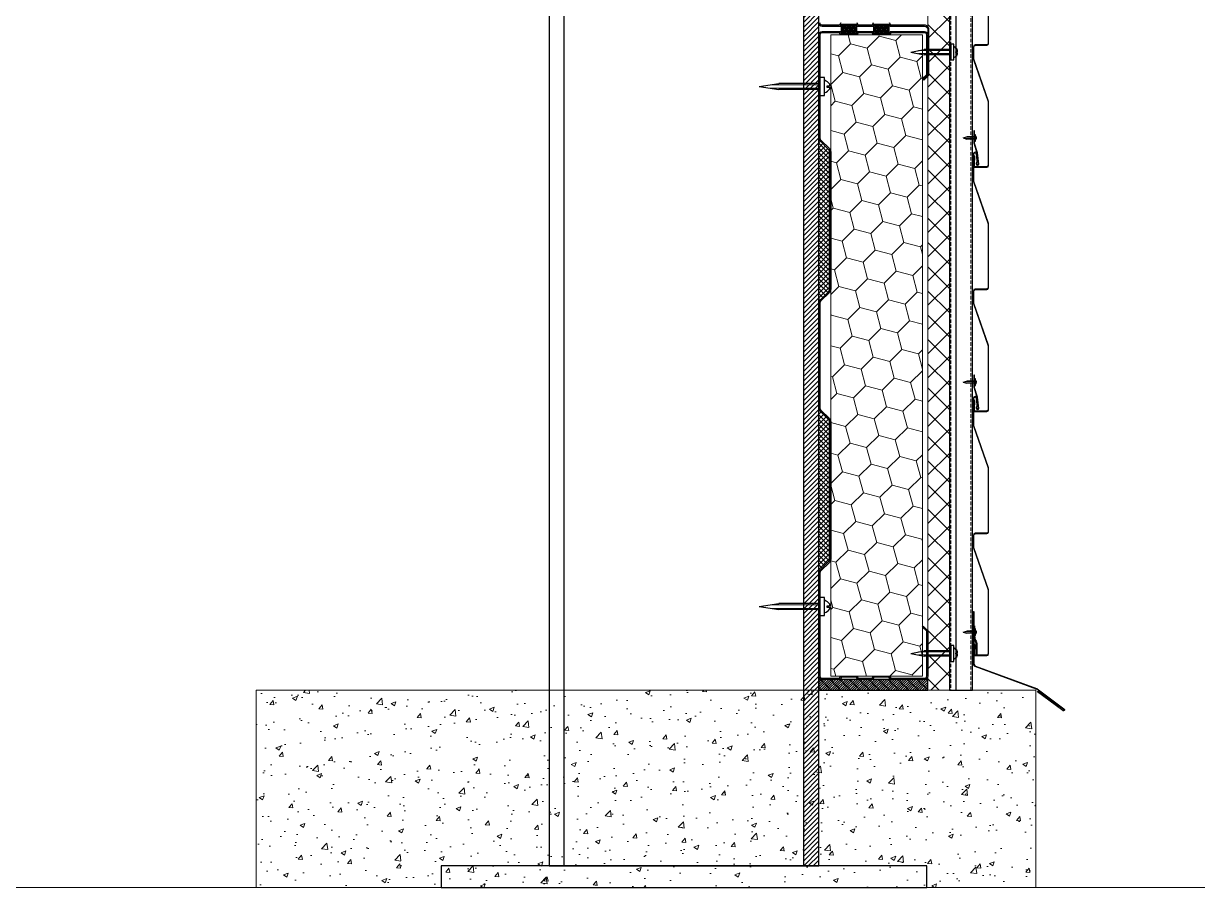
# Model space of a CAD drawing. Header units: millimetres. Extents: x 3616 to 17812, y 1698 to 9799.
# Drawn here: x 6892 to 7980, y 5411 to 6211 of the extents above; entities that cross this region are included whole.
import ezdxf

# ---------------------------------------------------------------- set-up
doc = ezdxf.new("R2010")
doc.units = ezdxf.units.MM
doc.linetypes.add('невидимая2', pattern=[4.7625, 3.175, -1.5875])
for name, color, linetype, lineweight in [('1', 250, 'Continuous', 30), ('3', 4, 'Continuous', 15), ('30', 233, 'Continuous', 5), ('4', 233, 'Continuous', 30), ('5', 163, 'Continuous', 30), ('6', 191, 'Continuous', 30), ('column', 250, 'Continuous', 30), ('d1', 4, 'Continuous', 5), ('hatch', 6, 'Continuous', 5), ('hidden', 30, 'невидимая2', 5), ('Plofile 2', 250, 'Continuous', 30), ('Siding', 3, 'Continuous', 30)]:
    doc.layers.add(name, color=color, linetype=linetype, lineweight=lineweight)
pattern_1 = [(8e-14, (2564.5517, 2750.9333), (3.2385, 1.524), [0.762, -0.635, 0.889, -0.381, 1.143, -0.508]), (8e-14, (2565.3137, 2750.9968), (3.2385, 1.524), [0.635, -2.413, 0.508, -0.762]), (8e-14, (2566.8377, 2750.838), (3.2385, 1.524), [0.381, -3.937]), (90, (2564.5517, 2750.9333), (-1.0795, 1.524), [1.4605, -4.6355]), (90, (2565.3137, 2750.9333), (-1.0795, 1.524), [1.42875, -4.66725]), (90, (2565.9487, 2750.9333), (-1.0795, 1.524), [1.3335, -4.7625]), (90, (2566.8377, 2750.838), (-1.0795, 1.524), [1.4605, -4.6355]), (90, (2567.2187, 2750.838), (-1.0795, 1.524), [1.4605, -4.6355]), (90, (2568.3617, 2750.9333), (-1.0795, 1.524), [1.397, -4.699])]
pattern_2 = [(45, (-76.5305, 5754.4595), (-2.245064, 2.245064), []), (135, (-76.5305, 5754.4595), (-2.245064, -2.245064), [])]

# ---------------------------------------------------------------- blocks, each defined once
blk = doc.blocks.new('deco')
at = {"layer": '3'}
for p, q in [((-0.292, 0), (-0.292, 1.201)), ((0.293, 0), (0.293, 1.201))]:
    blk.add_line(p, q, dxfattribs=at)
at = {"layer": '4'}
for p, q in [((0, 1.485), (-0.5, 1)), ((0, 1.485), (0.5, 1)), ((-0.5, 0), (-0.5, 1)), ((0.5, 0), (0.5, 1)), ((0.5, 0), (-0.5, 0)), ((1.519, 0), (-1.519, 0)), ((-1.519, 0), (-1.519, -0.111)), ((-1.519, -0.111), (1.519, -0.111)), ((-0.084, -0.233), (-0.455, -0.233)), ((0.084, -0.166), (-0.084, -0.166)), ((-0.084, -0.166), (-0.084, -0.233)), ((0.084, -0.233), (0.084, -0.166)), ((0.455, -0.233), (0.084, -0.233)), ((1.519, -0.111), (1.519, 0))]:
    blk.add_line(p, q, dxfattribs=at)
for major_axis, start_param, end_param in [((-1.519, 0), 0.791077, 1.266344), ((1.519, 0), -1.266344, -0.791077)]:
    blk.add_ellipse((0, 0.245), major_axis=major_axis, ratio=0.329918, start_param=start_param, end_param=end_param, dxfattribs=at)

msp = doc.modelspace()

# ---------------------------------------------------------------- hatches: boundary and pattern name
at = {"layer": '30'}
h = msp.add_hatch(dxfattribs=at)
h.set_pattern_fill('ANSI37', color=24, scale=5, style=0)
h.set_pattern_definition([(45, (-76.53, 5754.46), (-11.22532, 11.22532), []), (135, (-76.53, 5754.46), (-11.22532, -11.22532), [])])
h.paths.add_polyline_path([(7749.7, 6808.4), (7729.7, 6808.4), (7729.7, 5593.4), (7749.7, 5593.4)])
h = msp.add_hatch(dxfattribs=at)
h.set_pattern_fill('HONEY', color=256, scale=5, angle=45, style=0)
h.set_pattern_definition([(45, (6423.321, 5754.46), (7.11657, 26.55939), [15.875, -31.75]), (165, (6423.321, 5754.46), (-26.55939, -7.11656), [15.875, -31.75]), (105, (6423.321, 5754.46), (-19.44282, 19.44283), [-31.75, 15.875])])
h.paths.add_polyline_path([(7639.7, 6200.4), (7724.7, 6200.4), (7724.7, 5606.4), (7639.7, 5606.4)])
at = {"layer": '4', "lineweight": 5}
h = msp.add_hatch(dxfattribs=at)
h.set_pattern_fill('AR-RSHKE', color=256, scale=0.005, style=0)
h.set_pattern_definition(pattern_1)
h.paths.add_polyline_path([(7649.7, 6210.4), (7663.7, 6210.4), (7663.7, 6201.4), (7649.7, 6201.4)])
h = msp.add_hatch(dxfattribs=at)
h.set_pattern_fill('AR-RSHKE', color=256, scale=0.005, style=0)
h.set_pattern_definition(pattern_1)
h.paths.add_polyline_path([(7679.7, 6210.4), (7693.7, 6210.4), (7693.7, 6201.4), (7679.7, 6201.4)])
at = {"layer": '5', "lineweight": 5}
h = msp.add_hatch(dxfattribs=at)
h.set_pattern_fill('GRATE', color=256, scale=2, angle=45, style=0)
h.set_pattern_definition([(45, (6473.3214, 5754.4595), (-1.122532, 1.122532), []), (135, (6473.3214, 5754.4595), (-4.490128, -4.490128), [])])
h.paths.add_polyline_path([(7628.7, 5593.4), (7729.7, 5593.4), (7729.7, 5603.4), (7628.7, 5603.4)])
at = {"layer": 'd1'}
h = msp.add_hatch(dxfattribs=at)
h.set_pattern_fill('ANSI31', color=256, style=0)
h.set_pattern_definition([(45, (-76.5305, 5754.4595), (-2.245064, 2.245064), [])])
h.paths.add_polyline_path([(7614.7, 5430.6), (7628.7, 5430.6), (7628.7, 6775.1), (7614.7, 6770.3)])
h = msp.add_hatch(dxfattribs=at)
h.set_pattern_fill('ANSI37', color=256, style=0)
h.set_pattern_definition(pattern_2)
edge = h.paths.add_edge_path()
edge.add_arc((7631.7, 6104.7), 3, 180, 225)
edge.add_line((7629.5, 6102.5), (7637.8, 6094.3))
edge.add_arc((7634.7, 6091.8), 3.94, 5.5703, 39.4297, ccw=False)
edge.add_line((7638.7, 6092.2), (7638.7, 5964.7))
edge.add_arc((7635.7, 5964.7), 3, 315, 360, ccw=False)
edge.add_line((7637.8, 5962.5), (7629.8, 5954.6))
edge.add_arc((7631.8, 5952.1), 3.16, 128.9872, 179.2399)
edge.add_line((7628.7, 5952.2), (7628.7, 6104.7))
h = msp.add_hatch(dxfattribs=at)
h.set_pattern_fill('ANSI37', color=256, style=0)
h.set_pattern_definition(pattern_2)
edge = h.paths.add_edge_path()
edge.add_arc((7631.7, 5854.7), 3, 180, 225)
edge.add_line((7629.5, 5852.5), (7637.8, 5844.3))
edge.add_arc((7634.7, 5841.8), 3.94, 5.5703, 39.4297, ccw=False)
edge.add_line((7638.7, 5842.2), (7638.7, 5714.7))
edge.add_arc((7635.7, 5714.7), 3, 315, 360, ccw=False)
edge.add_line((7637.8, 5712.5), (7629.8, 5704.6))
edge.add_arc((7631.8, 5702.1), 3.16, 128.9872, 179.2399)
edge.add_line((7628.7, 5702.2), (7628.7, 5854.7))
at = {"layer": 'hatch'}
h = msp.add_hatch(dxfattribs=at)
h.set_pattern_fill('AR-CONC', color=256, scale=0.25, style=0)
h.set_pattern_definition([(50, (6473.32, 5683.683), (45.5462, -3.9848), [4.7625, -52.3875]), (355, (6473.32, 5683.683), (-8.8107, 47.7642), [3.81, -41.91]), (100.451, (6477.117, 5683.35), (36.7356, 43.7792), [4.0475, -44.5225]), (46.184, (6473.32, 5696.38), (67.7698, -10.5106), [7.1437, -78.5812]), (96.6356, (6478.97, 5695.51), (59.351, 61.8564), [6.0712, -66.7837]), (351.184, (6473.32, 5696.38), (59.351, 61.8563), [5.715, -62.865]), (21, (6479.67, 5693.208), (37.9037, -25.5664), [4.7625, -52.3875]), (326, (6479.67, 5693.208), (15.4505, 46.047), [3.81, -41.91]), (71.4514, (6482.83, 5691.077), (53.3541, 20.4807), [4.0475, -44.5225]), (37.5, (6473.321, 5683.683), (0.77215, 21.13876), [0, -41.402, 0, -42.545, 0, -42.06875]), (7.5, (6473.321, 5683.683), (16.7049, 25.04514), [0, -24.257, 0, -40.4495, 0, -16.03375]), (327.5, (6459.161, 5683.683), (33.89765, -1.43219), [0, -15.875, 0, -49.53, 0, -65.7225]), (317.5, (6452.81, 5683.683), (37.0323, 6.3566), [0, -20.6375, 0, -32.893, 0, -46.6725])])
h.paths.add_polyline_path([(7107.1, 5410.6), (7829.7, 5410.6), (7829.7, 5593.4), (7107.1, 5593.4)])

# ---------------------------------------------------------------- linework, layer by layer
at = {"layer": '1'}
msp.add_line((7755.6, 6808.4), (7755.6, 5593.4), dxfattribs=at)
msp.add_lwpolyline([(7749.7, 5593.4), (7771.2, 5593.4), (7771.2, 6808.4), (7749.7, 6808.4)], close=True, dxfattribs=at)
at = {"layer": '30', "color": 24}
msp.add_lwpolyline([(7749.7, 6808.4), (7729.7, 6808.4), (7729.7, 5593.4), (7749.7, 5593.4)], close=True, dxfattribs=at)
at = {"layer": '30'}
msp.add_lwpolyline([(7639.7, 6200.4), (7724.7, 6200.4), (7724.7, 5606.4), (7639.7, 5606.4)], close=True, dxfattribs=at)
at = {"layer": '4'}
for points in [[(7649.7, 6210.4), (7663.7, 6210.4), (7663.7, 6201.4), (7649.7, 6201.4)], [(7679.7, 6210.4), (7693.7, 6210.4), (7693.7, 6201.4), (7679.7, 6201.4)]]:
    msp.add_lwpolyline(points, close=True, dxfattribs=at)
at = {"layer": '5'}
msp.add_lwpolyline([(7628.7, 5593.4), (7729.7, 5593.4), (7729.7, 5603.4), (7628.7, 5603.4)], close=True, dxfattribs=at)
at = {"layer": '6'}
for points in [[(7831.8, 5592.4), (7855, 5574.9, 0.414214), (7855.7, 5575, 0.414214), (7855.6, 5575.7), (7830.8, 5594.3, 0.073717), (7830.4, 5594.5), (7773.6, 5615.2, -0.315299), (7772, 5617.6), (7772, 5666.2), (7772.5, 5666.2), (7772.5, 5617.6, 0.315299), (7773.8, 5615.7), (7830.6, 5595, -0.073717), (7831.1, 5594.7), (7855.9, 5576.1, -0.414214), (7856.1, 5574.7), (7856.1, 5574.7, -0.414214), (7854.7, 5574.5), (7831.5, 5592)], [(7774.5, 5625.8), (7774.5, 5635.8, 0.163705), (7773.6, 5639.6, -0.065644), (7772.5, 5643), (7772.5, 5653), (7773, 5653), (7773, 5643.1, 0.064352), (7774, 5639.8, -0.16173), (7775, 5635.7), (7775, 5625.8)]]:
    msp.add_lwpolyline(points, format="xyb", close=True, dxfattribs=at)
at = {"layer": 'column'}
for p, q in [((7392.7, 5430.6), (7392.7, 6792.3)), ((7614.7, 5430.6), (7614.7, 6770.3))]:
    msp.add_line(p, q, dxfattribs=at)
msp.add_lwpolyline([(7378.7, 6775.1), (7378.7, 5430.6), (7628.7, 5430.6), (7628.7, 6775.1)], dxfattribs=at)
at = {"layer": 'column', "color": 3}
msp.add_lwpolyline([(7278.7, 5410.6), (7728.7, 5410.6), (7728.7, 5430.6), (7278.7, 5430.6)], close=True, dxfattribs=at)
at = {"layer": 'd1'}
msp.add_lwpolyline([(7614.7, 5430.6), (7628.7, 5430.6), (7628.7, 6775.1), (7614.7, 6770.3)], close=True, dxfattribs=at)
msp.add_lwpolyline([(3616, 5410.6), (17812, 5410.6)], dxfattribs=at)
at = {"layer": 'Defpoints'}
for points in [[(7628.7, 6104.7, 0.198912), (7629.5, 6102.5), (7637.8, 6094.3, -0.148824), (7638.7, 6092.2), (7638.7, 5964.7, -0.198912), (7637.8, 5962.5), (7629.8, 5954.6, 0.222852), (7628.7, 5952.2)], [(7628.7, 5854.7, 0.198912), (7629.5, 5852.5), (7637.8, 5844.3, -0.148824), (7638.7, 5842.2), (7638.7, 5714.7, -0.198912), (7637.8, 5712.5), (7629.8, 5704.6, 0.222852), (7628.7, 5702.2)]]:
    msp.add_lwpolyline(points, format="xyb", close=True, dxfattribs=at)
at = {"layer": 'hatch'}
msp.add_lwpolyline([(7107.1, 5410.6), (7829.7, 5410.6), (7829.7, 5593.4), (7107.1, 5593.4)], close=True, dxfattribs=at)
at = {"layer": 'hidden'}
for points in [[(7751.2, 5593.4), (7769.7, 5593.4), (7769.7, 6808.4), (7751.2, 6808.4)], [(7772.5, 6106.4), (7772.5, 6103.4), (7773, 6103.4), (7773, 6106.4)], [(7772.5, 5880.2), (7772.5, 5877.2), (7773, 5877.2), (7773, 5880.2)]]:
    msp.add_lwpolyline(points, close=True, dxfattribs=at)
at = {"layer": 'Plofile 2'}
for points in [[(7628.7, 6211.4, 0.414214), (7631.7, 6208.4), (7648.7, 6208.4), (7649.7, 6210.4), (7663.7, 6210.4), (7664.7, 6208.4), (7678.7, 6208.4), (7679.7, 6210.4), (7693.7, 6210.4), (7694.7, 6208.4), (7726.7, 6208.4, -0.414214), (7729.7, 6205.4), (7729.7, 6163.4), (7725.4, 6159.2), (7726.1, 6158.5), (7730.7, 6163), (7730.7, 6205.4, 0.414214), (7726.7, 6209.4), (7695.3, 6209.4), (7694.3, 6211.4)], [(7649, 6211.4), (7648, 6209.4), (7631.7, 6209.4, -0.414214), (7629.7, 6211.4)]]:
    msp.add_lwpolyline(points, format="xyb", dxfattribs=at)
msp.add_lwpolyline([(7724.7, 6159.9), (7728.7, 6163.8), (7728.7, 6200.4, 0.414214), (7726.7, 6202.4), (7695.3, 6202.4), (7694.3, 6200.4), (7679, 6200.4), (7678, 6202.4), (7665.3, 6202.4), (7664.3, 6200.4), (7649, 6200.4), (7648, 6202.4), (7638.7, 6202.4), (7631.7, 6202.4, 0.414214), (7629.7, 6200.4), (7629.7, 6104.7, 0.198912), (7630.2, 6103.2), (7638.5, 6095, -0.198912), (7639.7, 6092.2), (7639.7, 5964.7, -0.198912), (7638.5, 5961.8), (7630.2, 5953.6, 0.198912), (7629.7, 5952.2), (7629.7, 5854.7, 0.198912), (7630.2, 5853.2), (7638.5, 5845, -0.198912), (7639.7, 5842.2), (7639.7, 5714.7, -0.198912), (7638.5, 5711.8), (7630.2, 5703.6, 0.198912), (7629.7, 5702.2), (7629.7, 5606.4, 0.414214), (7631.7, 5604.4), (7648, 5604.4), (7649, 5606.4), (7664.3, 5606.4), (7665.3, 5604.4), (7678, 5604.4), (7679, 5606.4), (7694.3, 5606.4), (7695.3, 5604.4), (7726.7, 5604.4, 0.414214), (7728.7, 5606.4), (7728.7, 5648), (7724.7, 5651.9), (7725.4, 5652.7), (7729.7, 5648.4), (7729.7, 5606.4, -0.414214), (7726.7, 5603.4), (7694.7, 5603.4), (7693.7, 5605.4), (7679.7, 5605.4), (7678.7, 5603.4), (7664.7, 5603.4), (7663.7, 5605.4), (7649.7, 5605.4), (7648.7, 5603.4), (7631.7, 5603.4, -0.414214), (7628.7, 5606.4), (7628.7, 5702.2, -0.198912), (7629.5, 5704.3), (7637.8, 5712.5, 0.198912), (7638.7, 5714.7), (7638.7, 5842.2, 0.198912), (7637.8, 5844.3), (7629.5, 5852.5, -0.198912), (7628.7, 5854.7), (7628.7, 5952.2, -0.198912), (7629.5, 5954.3), (7637.8, 5962.5, 0.198912), (7638.7, 5964.7), (7638.7, 6092.2, 0.198912), (7637.8, 6094.3), (7629.5, 6102.5, -0.198912), (7628.7, 6104.7), (7628.7, 6200.4, -0.414214), (7631.7, 6203.4), (7638.7, 6203.4), (7648.7, 6203.4), (7649.7, 6201.4), (7663.7, 6201.4), (7664.7, 6203.4), (7678.7, 6203.4), (7679.7, 6201.4), (7693.7, 6201.4), (7694.7, 6203.4), (7726.7, 6203.4, -0.414214), (7729.7, 6200.4), (7729.7, 6163.4), (7725.4, 6159.2)], format="xyb", close=True, dxfattribs=at)
msp.add_lwpolyline([(7679, 6211.4), (7678, 6209.4), (7665.3, 6209.4), (7664.3, 6211.4)], dxfattribs=at)
at = {"layer": 'Siding'}
msp.add_lwpolyline([(7785.5, 6251.7), (7785.5, 6192.2, -0.377396), (7784.4, 6191.3), (7773.7, 6191.1, 0.413519), (7772, 6189.4), (7772, 6177.7), (7785.5, 6138.7), (7785.5, 6079.4, -0.404656), (7784.4, 6078.3), (7773, 6078.1), (7773, 6083.5), (7773.4, 6084.5), (7773.4, 6088), (7772.9, 6088), (7772.9, 6084.6), (7772.5, 6083.6), (7772.5, 6077.6), (7784.4, 6077.8, 0.405546), (7786, 6079.4), (7786, 6138.8), (7786, 6138.8), (7772.5, 6177.8), (7772.5, 6189.4), (7772.5, 6189.4, -0.414214), (7773.7, 6190.6), (7784.4, 6190.8), (7784.4, 6190.8, 0.382843), (7786, 6192.2), (7786, 6251.8)], format="xyb", dxfattribs=at)
for points in [[(7772.5, 6111.4), (7772.5, 6100.6, 0.074412), (7772.6, 6099.6), (7775.2, 6091), (7776.4, 6080.6, -0.398209), (7775.9, 6080.1, -0.253287), (7775.1, 6080.5, -0.247026), (7775.1, 6081.4, -0.013633), (7775.5, 6082.6, 0.081757), (7775.6, 6084.3), (7775, 6090.1, 0.990058), (7772, 6090.1), (7772, 6077.6), (7772, 6064.5), (7785.5, 6025.5), (7785.5, 5966.1, -0.377396), (7784.4, 5965.1), (7773.7, 5964.9, 0.413519), (7772, 5963.2), (7772, 5951.5), (7785.5, 5912.5), (7785.5, 5853.2, -0.404656), (7784.4, 5852.1), (7773, 5851.9), (7773, 5857.3), (7773.4, 5858.3), (7773.4, 5861.8), (7772.9, 5861.8), (7772.9, 5858.4), (7772.5, 5857.4), (7772.5, 5851.4), (7784.4, 5851.6, 0.405546), (7786, 5853.2), (7786, 5912.6), (7786, 5912.6), (7772.5, 5951.6), (7772.5, 5963.2), (7772.5, 5963.2, -0.414214), (7773.7, 5964.4), (7784.4, 5964.6), (7784.4, 5964.6, 0.382843), (7786, 5966), (7786, 6025.6), (7772.5, 6064.6), (7772.5, 6077.6), (7772.5, 6090.1), (7772.5, 6090.1, -1), (7774.5, 6090.1), (7775.1, 6084.3, -0.079849), (7775, 6082.8, 0.012939), (7774.6, 6081.6, 0.242715), (7774.7, 6080.2, 0.256034), (7775.9, 6079.6, 0.412321), (7776.9, 6080.6), (7775.7, 6091.1), (7773.1, 6099.8, -0.074412), (7773, 6100.6), (7773, 6111.4)], [(7772.5, 5885.2), (7772.5, 5874.5, 0.074412), (7772.6, 5873.4), (7775.2, 5864.8), (7776.4, 5854.4, -0.398209), (7775.9, 5853.9, -0.253287), (7775.1, 5854.3, -0.247026), (7775.1, 5855.2, -0.013633), (7775.5, 5856.4, 0.081757), (7775.6, 5858.1), (7775, 5863.9, 0.990058), (7772, 5863.9), (7772, 5851.4), (7772, 5838.3), (7785.5, 5799.3), (7785.5, 5739.9, -0.377396), (7784.4, 5738.9), (7773.7, 5738.7, 0.413519), (7772, 5737), (7772, 5725.3), (7785.5, 5686.3), (7785.5, 5627, -0.404656), (7784.4, 5625.9), (7773, 5625.7), (7773, 5631.1), (7773.4, 5632.1), (7773.4, 5635.6), (7772.9, 5635.6), (7772.9, 5632.2), (7772.5, 5631.2), (7772.5, 5625.2), (7784.4, 5625.4, 0.405546), (7786, 5627), (7786, 5686.4), (7786, 5686.4), (7772.5, 5725.4), (7772.5, 5737), (7772.5, 5737, -0.414214), (7773.7, 5738.2), (7784.4, 5738.4), (7784.4, 5738.4, 0.382843), (7786, 5739.9), (7786, 5799.4), (7772.5, 5838.4), (7772.5, 5851.4), (7772.5, 5863.9), (7772.5, 5863.9, -1), (7774.5, 5863.9), (7775.1, 5858.1, -0.079849), (7775, 5856.6, 0.012939), (7774.6, 5855.4, 0.242715), (7774.7, 5854.1, 0.256034), (7775.9, 5853.4, 0.412321), (7776.9, 5854.4), (7775.7, 5864.9), (7773.1, 5873.6, -0.074412), (7773, 5874.5), (7773, 5885.2)]]:
    msp.add_lwpolyline(points, format="xyb", close=True, dxfattribs=at)

# ---------------------------------------------------------------- block references
at = {"layer": '1'}
for p, xscale, yscale, zscale, rotation in [((7751.2, 6184.4), 4.800000000000182, 25, 4.800000000000182, 90), ((7629.7, 6152.5), 5.5, 38, 5.5, 90), ((7773, 6104.9), 2, 7, 2, 89.99999999999132), ((7773, 5878.7), 2, 7, 2, 89.99999999999132), ((7629.7, 5670.8), 5.5, 38, 5.5, 90), ((7773, 5647.2), 2, 7, 2, 89.99999999999132), ((7751.2, 5627.4), 4.800000000000182, 25, 4.800000000000182, 90)]:
    msp.add_blockref('deco', p, dxfattribs=dict(at, xscale=xscale, yscale=yscale, zscale=zscale, rotation=rotation))

doc.saveas('drawing.dxf')
